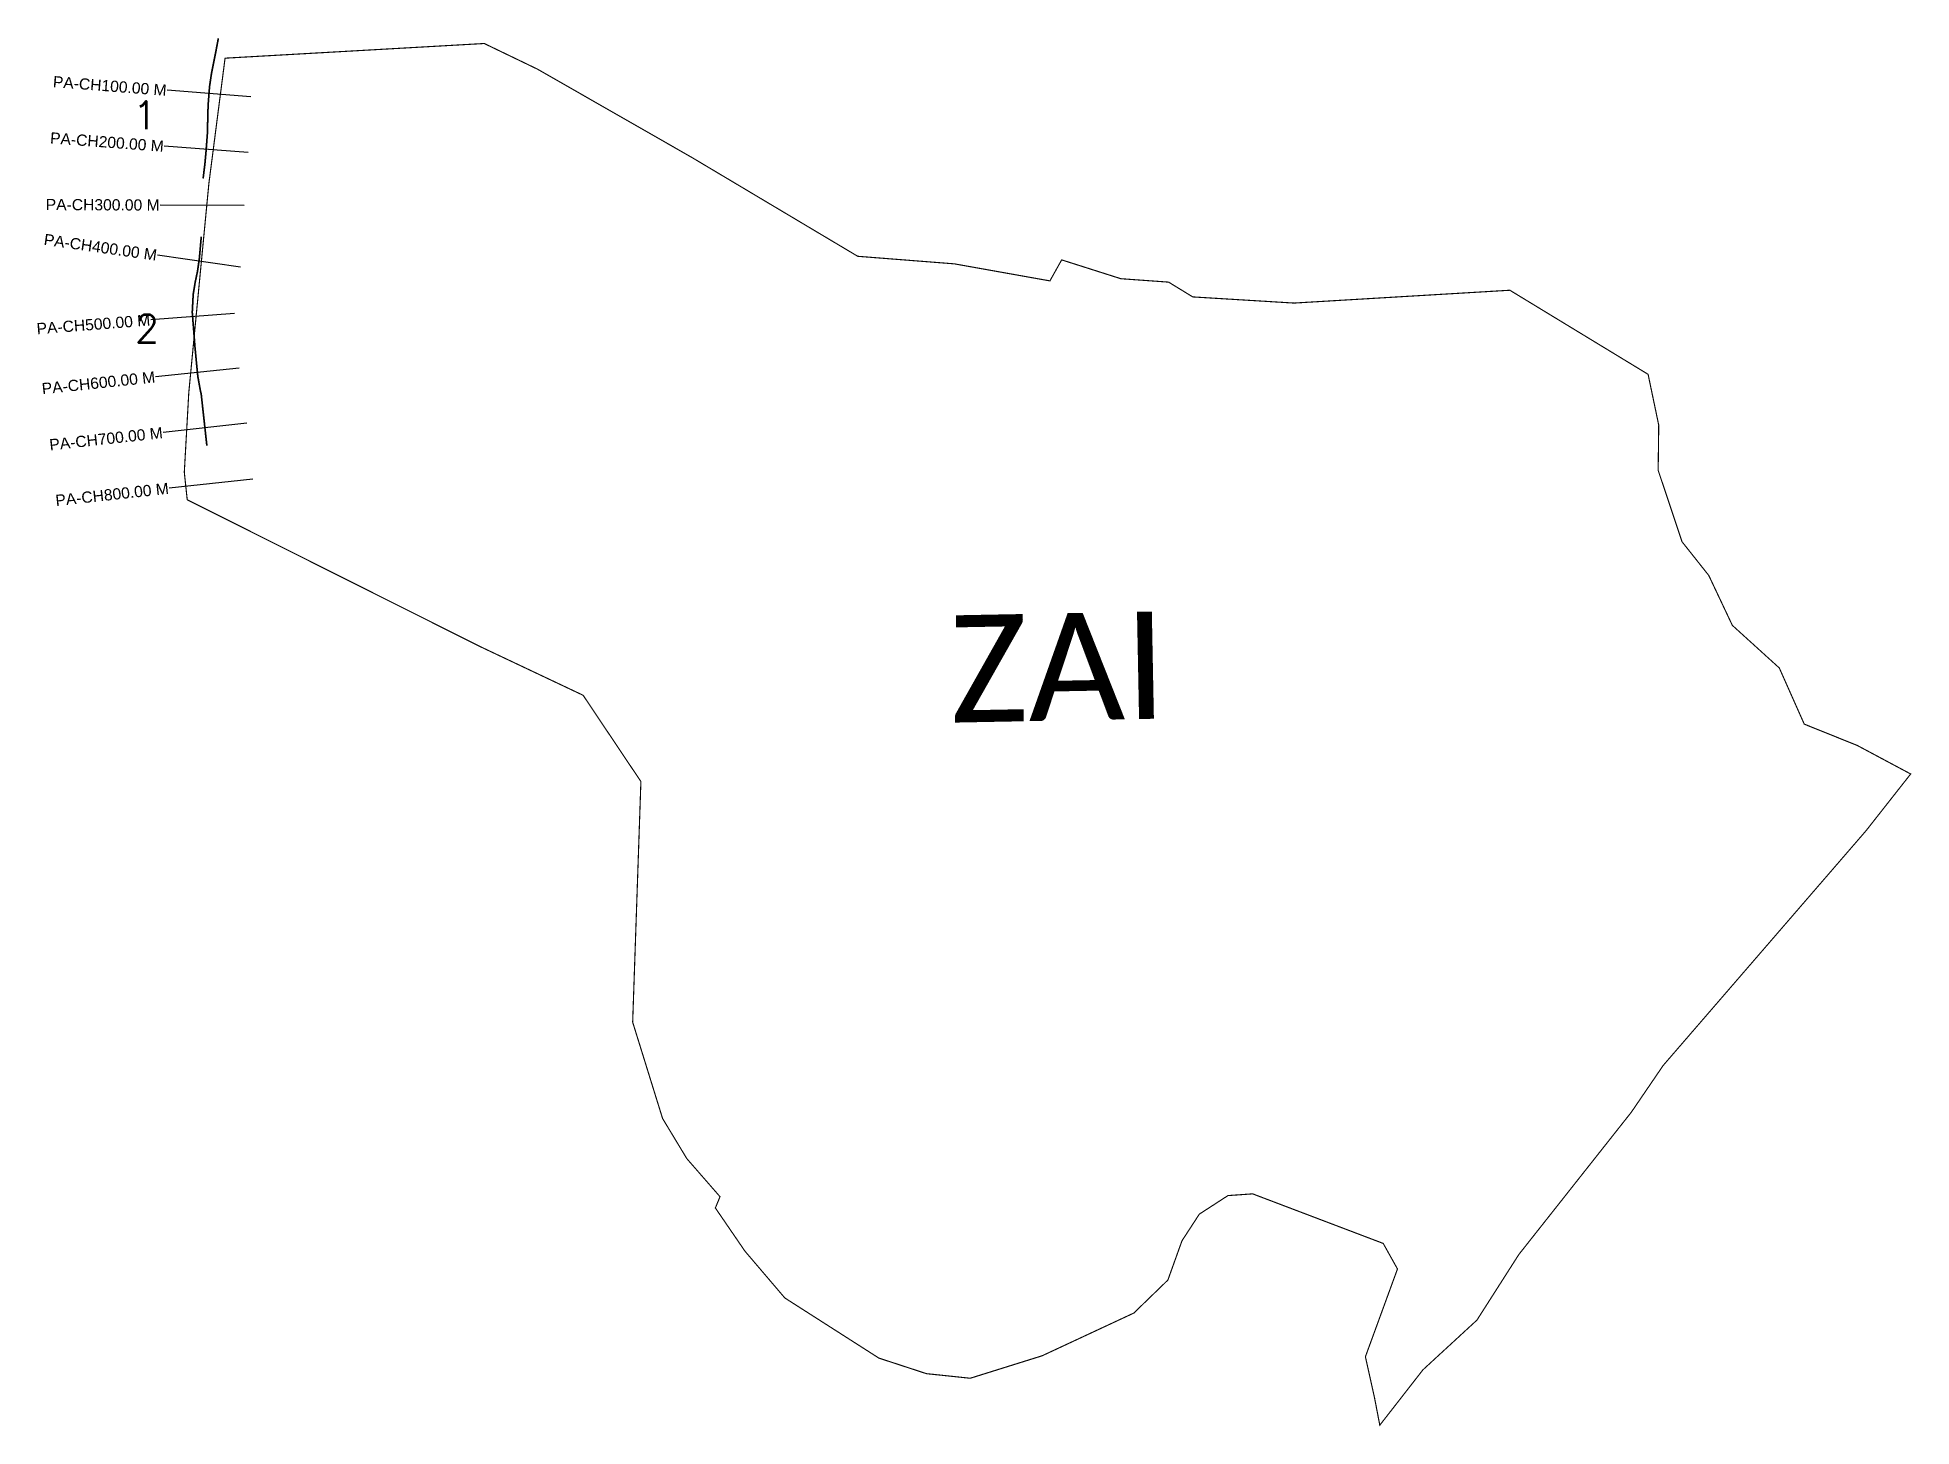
# Model space of a CAD drawing. Header units: metres. Extents: x 263188 to 266535, y 2225572 to 2228052.
import ezdxf
from ezdxf.enums import TextEntityAlignment as Align

# ---------------------------------------------------------------- set-up
doc = ezdxf.new("R2010")
doc.units = ezdxf.units.M
doc.linetypes.add('AUDIT_I_240507125805-8', pattern=[0])
for name, color, linetype in [('ARTIFICIALLY PROTECTED', 4, 'Continuous'), ('AUDIT_I_240507125805-38', 7, 'AUDIT_I_240507125805-8'), ('CS', 134, 'Continuous'), ('CSMark', 4, 'Continuous'), ('VILLAGE NAME', 250, 'Continuous')]:
    doc.layers.add(name, color=color, linetype=linetype)
doc.styles.add('AUDIT_I_240507125805-4', font='txt')
doc.styles.add('DynamicDimensions', font='arial.ttf')
doc.styles.get("Standard").update_dxf_attribs({"font": 'simplex.shx'})

msp = doc.modelspace()

# ---------------------------------------------------------------- linework, layer by layer
at = {"color": 6, "const_width": 2, "flags": 128}
msp.add_lwpolyline([(263523.4, 2228015.1), (263494.5, 2227791.5), (263458.6, 2227418.1), (263450.6, 2227275.8), (263455.8, 2227226.8), (263978, 2226965.1), (264162.9, 2226877.7), (264266.1, 2226723.7), (264251.4, 2226294.1), (264304.8, 2226122.2), (264348.1, 2226050.5), (264407.4, 2225982.5), (264399.1, 2225962.4), (264452, 2225885.2), (264523.2, 2225801.7), (264691.1, 2225694.4), (264776.1, 2225666.6), (264854.3, 2225658.4), (264982.7, 2225698.5), (265146.5, 2225774.8), (265207.3, 2225833.7), (265232.5, 2225903.8), (265263.5, 2225951.4), (265314.6, 2225984.5), (265358.7, 2225987.6), (265591.9, 2225899.1), (265617.4, 2225853.5), (265560.1, 2225696.8), (265576.3, 2225624), (265585.8, 2225574.6), (265662.9, 2225673.5), (265759.3, 2225762.2), (265834.2, 2225879.4), (266035, 2226133.3), (266092.1, 2226217), (266454.2, 2226635.8), (266534, 2226737.2), (266438.4, 2226788.2), (266343.9, 2226826.2), (266299.3, 2226926.5), (266215.5, 2227002.5), (266173.4, 2227091.6), (266125.7, 2227151.7), (266083, 2227279.3), (266084, 2227360), (266065, 2227450.7), (265818.1, 2227600.8), (265432.7, 2227577.9), (265251.7, 2227588.9), (265208.6, 2227615.3), (265123.3, 2227621.4), (265017.6, 2227655), (264996.6, 2227617.5), (264826.1, 2227647.9), (264653.4, 2227661.4), (264357.4, 2227837.7), (264081.4, 2227995.5), (263986.3, 2228041.3), (263523.4, 2228015.1)], dxfattribs=at)
at = {"layer": 'ARTIFICIALLY PROTECTED', "const_width": 3, "flags": 128}
for points in [[(263511.4, 2228050.5), (263505.7, 2228020.5), (263499.3, 2227988.9), (263495.7, 2227964.8), (263493.1, 2227930.9), (263492.5, 2227908.8), (263491.9, 2227881.4), (263489.3, 2227847.5), (263487.3, 2227825.5), (263484.4, 2227802.2), (263484.3, 2227800.3)], [(263480.9, 2227696.3), (263477.5, 2227658), (263474.1, 2227634.3), (263470, 2227614.9), (263466.5, 2227593.5), (263464.8, 2227561.6), (263469.6, 2227499.8), (263472.9, 2227465.3), (263474.8, 2227446.6), (263479.4, 2227421.1), (263480.7, 2227416.1), (263490.9, 2227323.2)]]:
    msp.add_lwpolyline(points, dxfattribs=at)
at = {"layer": 'CS'}
for p, q in [((263569.5, 2227946.3), (263419.9, 2227957.8)), ((263564.5, 2227846.6), (263414.9, 2227857.8)), ((263557.5, 2227752.1), (263407.5, 2227752.9)), ((263551, 2227642.2), (263402.5, 2227663.3)), ((263540.2, 2227559.5), (263390.6, 2227547.9)), ((263548.6, 2227461.9), (263399.4, 2227446.3)), ((263562, 2227363.2), (263412.8, 2227346.9)), ((263572.8, 2227263.8), (263423.7, 2227247.5))]:
    msp.add_line(p, q, dxfattribs=at)

# ---------------------------------------------------------------- texts
at = {"char_height": 50, "attachment_point": 1}
for s, insert in [('1', (263359.1, 2227938.1)), ('1', (263359.1, 2227938.1)), ('2', (263362.6, 2227557.6)), ('2', (263362.6, 2227557.6))]:
    msp.add_mtext_dynamic_manual_height_columns(s, width=84.374, gutter_width=1, heights=[0], dxfattribs=dict(at, insert=insert))
at = {"layer": 'AUDIT_I_240507125805-38', "color": 72, "style": 'AUDIT_I_240507125805-4'}
msp.add_text('Ch. 126425.04 M', height=0.000555, dxfattribs=at).set_placement((263986.3, 2228041.3))
at = {"layer": 'CSMark', "style": 'DynamicDimensions'}
for s, rotation, p in [('PA-CH100.00 M', 355.6098, (263418.9, 2227957.8)), ('PA-CH200.00 M', 355.7132, (263413.9, 2227857.8)), ('PA-CH300.00 M', 359.7215, (263406.5, 2227752.9)), ('PA-CH400.00 M', 351.9496, (263401.5, 2227663.4)), ('PA-CH500.00 M', 4.4421, (263389.6, 2227547.8)), ('PA-CH600.00 M', 5.9946, (263398.4, 2227446.2)), ('PA-CH700.00 M', 6.2287, (263411.9, 2227346.8)), ('PA-CH800.00 M', 6.2287, (263422.7, 2227247.4))]:
    msp.add_text(s, height=20, rotation=rotation, dxfattribs=at).set_placement(p, align=Align.MIDDLE_RIGHT)
at = {"layer": 'VILLAGE NAME', "insert": (264815.5, 2227020.2), "char_height": 191.456, "attachment_point": 1, "rotation": 1.1028}
msp.add_mtext_dynamic_manual_height_columns('{\\fCalibri|b0|i0|c0|p34;ZAI}', width=161.46, gutter_width=957.3, heights=[0], dxfattribs=at)

doc.saveas('drawing.dxf')
